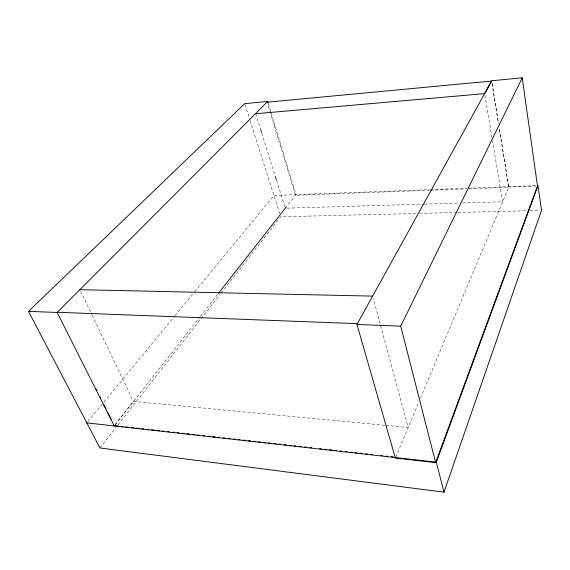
<?xml version="1.0" encoding="UTF-8"?>
<svg xmlns="http://www.w3.org/2000/svg" width="570" height="570" viewBox="0 0 570 570"><rect width="100%" height="100%" fill="white"/><g stroke="black" fill="none" stroke-linecap="round" stroke-linejoin="round"><path stroke-width="0.43" stroke-dasharray="2.85 2.14" d="M395.758 457.197L419.1 401.401M420.475 398.117L508.789 187.06L499.356 128.179M99.964 447.984L115.845 427.671M118.033 424.871L220.455 293.863M221.003 293.158L280.704 216.799L418.665 213.415M114.919 424.928L133.38 401.423L385.135 425.305M115.361 424.565L199.892 316.948M200.441 316.25L218.004 293.885M285.292 208.214L295.944 194.655L271.256 113.337M87.944 421.501L103.263 402.954M103.776 402.263L174.477 316.393M174.997 315.702L194.263 292.346M194.783 291.662L273.956 195.474L429.524 189.646M430.414 189.611L466.873 188.243M467.763 188.214L536.228 185.642M508.789 187.06L535.75 186.055M429.602 190.28L295.474 195.261L267.693 103.875M430.485 190.245L466.018 188.927M469.573 188.791L508.654 187.345L499.22 128.485M287.066 208.164L423.667 204.124M424.557 204.096L459.149 203.07M462.697 202.963L502.612 201.787L492.48 140.726M419.556 213.394L456.941 212.475M457.831 212.453L529.038 210.708M529.929 210.686L539.719 210.444M386.025 425.384L408.184 427.493L373.336 298.687M80.676 291.284L91.749 314.433M92.133 315.231L133.38 401.423M244.986 104.488L249.817 119.65M250.08 120.498L279.663 213.515M255.673 113.722L260.433 128.913M261.758 133.131L275.51 176.999M276.564 180.376L285.029 207.373M268.434 104.018L270.999 112.49M484.949 95.361L491.896 137.235M492.174 83.355L498.508 122.906M492.031 83.683L498.372 123.213"/><path stroke-width="0.85" d="M443.987 492.159L541.5 210.401L538.009 185.578L436.342 462.177L443.987 492.159L99.964 447.984L28.5 311.37L244.715 103.647L267.658 101.474L268.171 103.17M435.943 461.771L537.489 185.991L522.241 77.841L491.746 80.719L356.955 324.472L395.388 458.066L435.637 462.605L400.717 326.154L522.241 77.841M218.552 293.187L286.062 207.231M28.5 311.37L57.171 312.46L267.658 101.474M267.18 102.187L491.611 81.047L484.657 93.623L256.557 113.651M79.914 289.688L372.637 296.115M58.268 312.303L357.404 323.66M356.955 324.472L400.717 326.154M114.371 425.619L118.795 426.118M121.453 426.417L123.22 426.617M125.877 426.909L128.528 427.208M131.186 427.507L133.843 427.806M136.494 428.106L139.151 428.398M141.802 428.697L143.576 428.897M147.11 429.296L148.884 429.495M151.535 429.787L154.192 430.086M156.843 430.386L159.5 430.685M162.158 430.984L163.925 431.184M167.466 431.576L169.233 431.775M172.774 432.174L174.541 432.374M177.199 432.673L178.966 432.872M182.507 433.264L184.274 433.464M186.932 433.763L189.582 434.062M192.24 434.361L194.897 434.654M197.548 434.953L199.322 435.152M202.856 435.551L204.63 435.751M208.164 436.143L209.938 436.342M212.589 436.641L215.246 436.941M217.897 437.24L219.671 437.439M223.212 437.831L224.979 438.031M228.52 438.43L230.287 438.629M233.828 439.028L235.595 439.221M238.253 439.52L240.02 439.719M243.561 440.118L245.328 440.318M247.986 440.617L250.636 440.909M253.294 441.209L255.951 441.508M258.602 441.807L260.376 442.007M263.91 442.398L265.684 442.598M268.335 442.897L270.992 443.196M273.643 443.496L276.3 443.788M278.958 444.087L280.725 444.286M284.266 444.685L286.033 444.885M289.574 445.284L291.341 445.476M293.999 445.776L295.766 445.975M299.307 446.374L301.074 446.574M304.615 446.966L306.382 447.165M309.923 447.564L311.697 447.764M319.656 448.654L321.43 448.854M324.964 449.253L326.738 449.452M329.389 449.751L332.046 450.043M334.697 450.343L336.471 450.542M340.012 450.941L341.779 451.141M345.32 451.54L347.087 451.732M350.628 452.131L352.395 452.331M355.053 452.63L356.82 452.829M360.361 453.221L362.128 453.421M365.669 453.82L367.436 454.019M370.977 454.418L372.751 454.618M380.71 455.508L382.484 455.708M386.018 456.107L387.792 456.299M391.334 456.698L393.101 456.898M86.818 422.876L436.342 462.177M96.038 389.16L96.836 390.742M100.028 397.083L100.826 398.672M104.011 405.014L106.006 408.975M107.994 412.936L111.186 419.278M57.171 312.46L114.264 425.961M260.697 129.753L261.488 132.283M275.51 176.999L276.3 179.529"/></g></svg>
